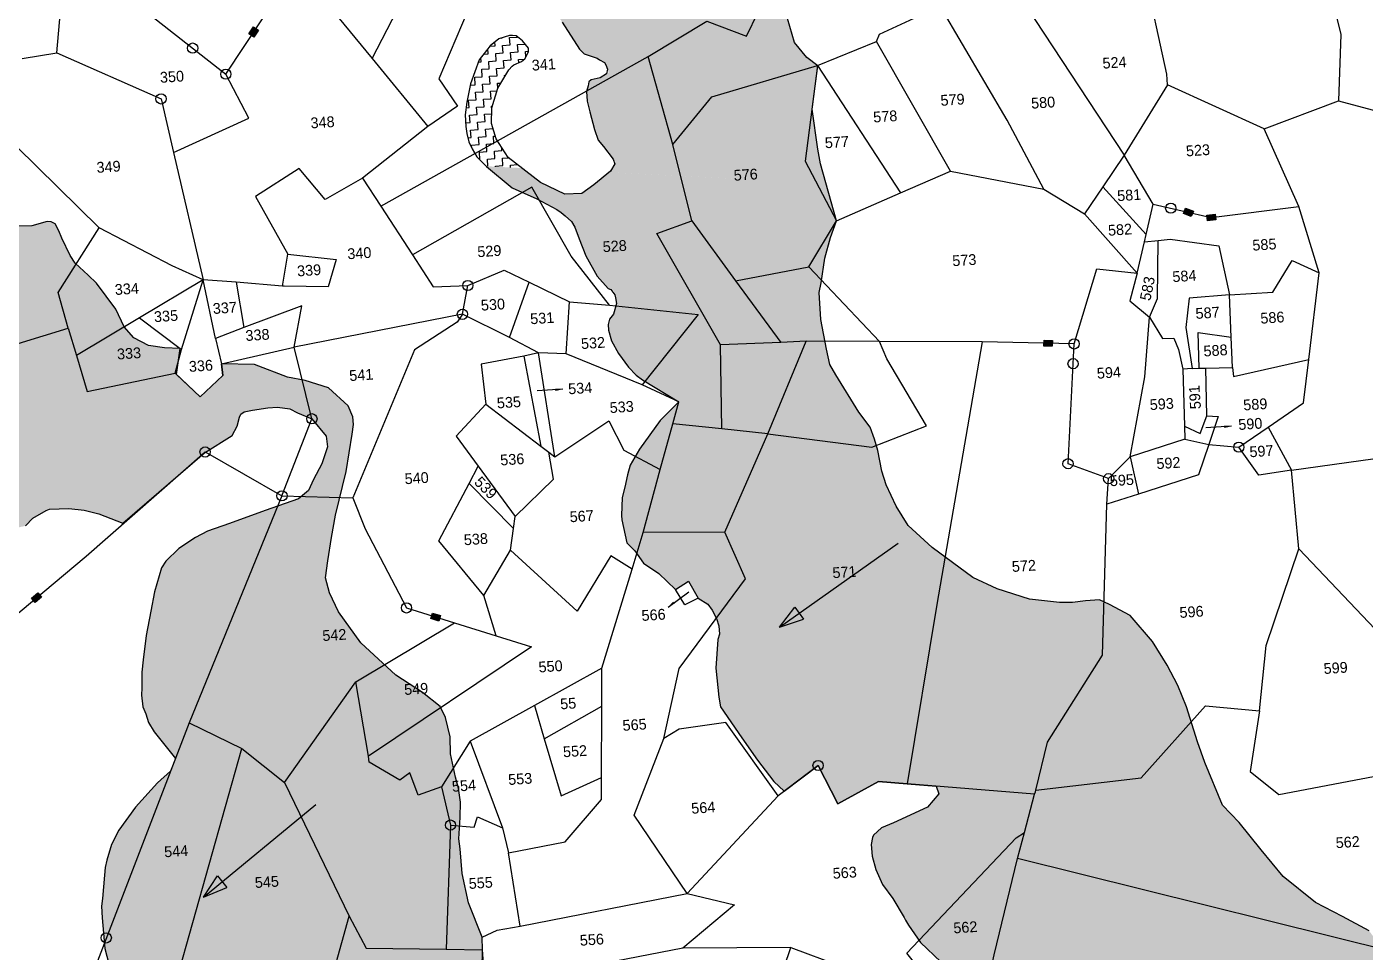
# Model space of a CAD drawing. Header units: metres. Extents: x 292855 to 294621, y 1990019 to 1993624.
# Drawn here: x 293403 to 293977, y 1992219 to 1992616 of the extents above; entities that cross this region are included whole.
import ezdxf
from ezdxf.enums import TextEntityAlignment as Align

# ---------------------------------------------------------------- set-up
doc = ezdxf.new("R2010")
doc.units = ezdxf.units.M
doc.header["$MEASUREMENT"] = 0
for name, color, linetype in [('OFF', 1, 'Continuous'), ('POLY_HATCH', 12, 'Continuous'), ('POLY_PARCEL', 6, 'Continuous'), ('SYM_ARROW', 1, 'Continuous'), ('SYM_STONE', 1, 'Continuous'), ('TEXT_PARCEL', 7, 'Continuous')]:
    doc.layers.add(name, color=color, linetype=linetype)
doc.styles.get("Standard").update_dxf_attribs({"font": 'simplex.shx'})
doc.styles.add('TEXT_MAP', font='KRDEV050.TTF', dxfattribs={"height": 1.8})
doc.dimstyles.get("Standard").update_dxf_attribs({"dimtxt": 0.18, "dimasz": 0.18, "dimexe": 0.18, "dimexo": 0.0625, "dimgap": 0.09, "dimtad": 0, "dimtih": 1, "dimtoh": 1, "dimdec": 4, "dimzin": 0, "dimdsep": 46, "dimtxsty": 'Standard', "dimcen": 0.09, "dimadec": 0, "dimazin": 0, "dimtfac": 1, "dimtdec": 4, "dimtofl": 0, "dimtmove": 0, "dimatfit": 3, "dimfxl": 1, "dimtolj": 1, "dimtzin": 0, "dimarcsym": 0})
pattern_1 = [(0, (0, 0), (1.25, 1.25), [1.25, -1.25]), (90, (1.25, 0), (-1.25, 1.25), [1.25, -1.25])]

# ---------------------------------------------------------------- blocks, each defined once
blk = doc.blocks.new('STONE')
blk.add_circle((0, 0), 0.851)
blk = doc.blocks.new('STONESQUAREFILLED')
blk.add_hatch(color=256).paths.add_polyline_path([(0.7, -0.48), (0.7, 0.48), (-0.7, 0.48), (-0.7, -0.48)])
blk.add_lwpolyline([(-0.7, 0.48), (0.7, 0.48), (0.7, -0.48), (-0.7, -0.48)], close=True)
blk = doc.blocks.new('ARROWASPECT')
h = blk.add_hatch(color=256)
h.paths.add_polyline_path([(2.85, -2.85), (3.72, -1.98), (0, 0)])
h.paths.add_polyline_path([(0, 0), (1.98, -3.72), (2.85, -2.85)])
for points in [[(0, 0), (17.15, -17.15)], [(0, 0), (1.98, -3.72)], [(0, 0), (3.72, -1.98)], [(3.72, -1.98), (1.98, -3.72)]]:
    blk.add_lwpolyline(points)
blk = doc.blocks.new('TEXTARROW')
blk.add_leader([(0.04, -0.01), (8.68, -0.01)], dimstyle='Standard', override={"dimtxt": 2.5, "dimasz": 2.5, "dimexe": 1.25, "dimexo": 0.625, "dimgap": 0.625, "dimtad": 1, "dimtih": 0, "dimtoh": 0, "dimzin": 8, "dimcen": 2.5, "dimtofl": 1})
blk = doc.blocks.new('NHDF')
at = {"layer": 'POLY_HATCH'}
h = blk.add_hatch(dxfattribs=at)
h.set_pattern_fill('ZIGZAG', color=256, scale=10, style=0)
h.set_pattern_definition(pattern_1)
h.paths.add_polyline_path([(312.24, 508.74), (311.66, 513.7), (311.51, 517.34), (311.22, 519.38), (310.78, 522.15), (310.2, 524.19), (309.33, 525.65), (305.24, 527.98), (297.77, 533.47), (295.14, 535.36), (290.33, 537.99), (286.68, 541.63), (284.35, 543.96), (282.01, 545.71), (280.26, 546.73), (278.95, 548.05), (276.91, 549.94), (275.74, 550.96), (274.72, 551.11), (269.61, 550.67), (266.4, 550.67), (263.63, 550.67), (258.53, 550.67), (255.32, 551.69), (248.12, 556.95), (244.91, 560.16), (242.43, 563.95), (241.7, 567.16), (240.68, 569.05), (237.18, 572.41), (234.84, 574.45), (233.53, 579.69), (231.78, 584.07), (229.88, 586.69), (226.97, 589.02), (225.22, 590.77), (223.9, 593.25), (222.44, 598.06), (220.11, 602.06), (219.67, 603.66), (218.65, 607.74), (217.77, 611.83), (216.9, 613.87), (214.42, 615.76), (211.36, 619.12), (208.15, 624.95), (204.94, 628.88), (203.19, 630.78), (199.4, 634.13), (196.33, 636.61), (192.1, 639.38), (189.01, 641.03), (186.97, 641.46), (183.17, 642.05), (181.28, 642.77), (179.38, 643.8), (177.49, 644.09), (173.84, 644.23), (171.94, 644.23), (169.32, 644.23), (168.01, 644.09), (165.67, 643.8), (163.19, 642.34), (160.57, 640.73), (155.02, 637.09), (152.25, 634.32), (149.04, 632.57), (146.71, 631.4), (144.12, 630.97), (144.1, 620.26), (138.85, 605.02), (138.16, 602.79), (140.98, 600.11), (144.52, 598.34), (148.55, 597.95), (151.01, 599.13), (151.79, 599.52), (153.37, 599.82), (155.46, 600.19), (158.67, 599.82), (159.85, 599.32), (160.54, 599.03), (161.82, 598.73), (162.7, 598.44), (165.85, 598.34), (168.21, 598.34), (171.85, 599.62), (174.11, 600.8), (175.48, 601.58), (177.18, 603.4), (179, 604.48), (182.66, 602.85), (186.04, 601.45), (186.05, 599.7), (185.95, 597.83), (186.05, 596.75), (186.34, 595.86), (186.93, 594.98), (187.79, 593.34), (192.36, 591.51), (194.88, 591.43), (195.19, 590.36), (195.39, 588.89), (195.29, 587.91), (195.19, 586.63), (195.19, 585.94), (195.58, 583.39), (196.47, 581.03), (198.14, 579.56), (202.46, 577.2), (204.66, 575.95), (205.22, 574.64), (204.43, 572.68), (203.15, 570.91), (202.46, 569.73), (202.37, 569.04), (202.27, 567.28), (202.27, 566.29), (202.37, 564.31), (203.66, 559.82), (204.67, 557.11), (207.27, 554.4), (211.49, 550.99), (214.19, 549.49), (216.8, 548.99), (220.41, 548.79), (222.02, 548.79), (223.72, 548.89), (225.73, 548.99), (228.64, 547.99), (229.54, 546.48), (229.74, 544.58), (230.14, 542.47), (231.05, 540.27), (232.45, 538.46), (236.41, 533.28), (239.12, 530.18), (241.02, 528.97), (242.33, 527.67), (245.78, 526.56), (247.74, 526.27), (249.25, 525.97), (250.87, 525.82), (252.26, 525.26), (252.91, 523.62), (252.46, 522.26), (252.06, 521.25), (252.06, 519.15), (252.06, 517.75), (252.16, 516.74), (252.56, 515.84), (255.07, 509.93), (258.28, 505.41), (261.99, 503.01), (263.09, 502.41), (266.6, 501.3), (267.2, 501.4), (269.11, 501.6), (272.02, 501.8), (273.02, 502.01), (273.72, 502.01), (274.83, 502.11), (275.93, 501.16), (275.93, 499.24), (271.92, 497.39), (264.5, 496.49), (257.17, 496.59), (253.06, 496.89), (249.65, 498.1), (246.64, 499.9), (245.44, 501.6), (243.93, 505.61), (243.13, 508.32), (242.83, 509.22), (242.43, 510.53), (242.23, 511.93), (242.23, 512.73), (242.23, 514.04), (242.03, 518.05), (242.03, 519.25), (242.03, 519.95), (242.03, 520.85), (242.03, 522.26), (241.93, 522.66), (241.42, 523.06), (241.02, 523.26), (240.52, 523.46), (239.82, 523.46), (238.51, 522.56), (238.11, 522.06), (237.51, 520.45), (237.01, 517.95), (236.51, 517.04), (235.71, 515.94), (233.9, 515.44), (232.6, 515.44), (229.89, 515.64), (226.54, 516.96), (221.63, 518.87), (219.32, 520.57), (218.52, 522.47), (218.52, 523.68), (218.62, 525.18), (220.12, 532.6), (220.92, 534.61), (222.83, 537.41), (223.93, 539.12), (223.93, 539.72), (223.33, 540.32), (222.73, 540.82), (221.33, 541.12), (215.81, 540.72), (211.9, 541.22), (206.16, 541.47), (204.16, 541.77), (202.05, 542.37), (200.25, 544.17), (194.93, 549.99), (190.11, 556.1), (189.51, 557.71), (189.31, 559.41), (190.63, 568.67), (191.52, 572.35), (192.72, 574.25), (194.33, 575.65), (195.43, 576.26), (196.33, 576.46), (196.63, 576.66), (197.04, 577.16), (197.14, 577.96), (197.04, 578.96), (195.63, 580.27), (187.99, 584.63), (181.27, 588.14), (179.55, 589.06), (177.84, 587.24), (179.16, 584.73), (187.39, 580.72), (191.72, 578.5), (191.5, 577.41), (190.3, 576.81), (188.09, 575.31), (186.28, 573.7), (185.68, 572.5), (183.08, 567.24), (183.08, 566.04), (183.08, 564.83), (183.18, 563.43), (183.89, 560.92), (184.59, 557.71), (187, 552.7), (192.11, 546.39), (196.63, 541.87), (198.63, 540.17), (199.33, 539.37), (200.54, 538.67), (202.14, 537.96), (204.05, 537.36), (207.56, 537.26), (211.17, 537.36), (212.68, 537.36), (213.98, 537.36), (215.48, 537.09), (215.48, 536.36), (215.48, 535.66), (214.78, 533.85), (214.18, 532.65), (214.08, 531.05), (214.46, 528.47), (214.12, 527.55), (213.62, 526.75), (213.32, 525.85), (213.32, 524.45), (213.32, 522.64), (214.72, 519.13), (215.62, 517.83), (217.93, 515.83), (223.95, 513.02), (227.06, 512.22), (231.37, 511.82), (232.98, 511.71), (235.75, 511.59), (236.79, 510.81), (237.42, 509.38), (238.22, 507.58), (240.32, 503.27), (240.32, 502.47), (241.13, 500.96), (242.13, 499.76), (245.04, 497.15), (248.95, 494.35), (253.57, 492.94), (259.18, 491.84), (262.69, 491.04), (265.4, 490.74), (269.72, 491.74), (272.52, 492.54), (274.53, 493.24), (275.63, 493.84), (275.94, 494.25), (278.53, 494.81), (279.25, 493.74), (279.75, 493.04), (280.45, 491.94), (280.65, 490.74), (280.75, 489.23), (280.25, 487.93), (278.94, 485.62), (278.14, 483.92), (277.84, 482.42), (277.64, 481.51), (277.44, 479.81), (277.64, 477.2), (279.04, 474.3), (281.69, 469.62), (282.39, 468.82), (284.5, 467.92), (284.9, 467.62), (285.81, 467.05), (286.28, 465.41), (284.8, 464.61), (283.3, 464.41), (282.89, 464.11), (282.69, 463.41), (282.39, 462.5), (282.39, 460.9), (282.69, 459.1), (283.3, 456.09), (283.8, 454.28), (284.6, 453.18), (286.48, 450.43), (285.38, 448.79), (321.26, 444.67), (320.57, 447.97), (320.27, 450.44), (319.75, 457.14), (321.18, 464.28), (319.4, 465.81), (317.5, 468.44), (316.62, 472.52), (316.62, 474.41), (316.92, 476.16), (316.92, 478.06), (315.75, 479.95), (315.17, 482.29), (314.29, 485.49), (314, 488.12), (314.87, 490.3), (315.88, 492.61), (313.85, 501.45)])
h = blk.add_hatch(dxfattribs=at)
h.set_pattern_fill('ZIGZAG', color=256, scale=10, style=0)
h.set_pattern_definition(pattern_1)
h.paths.add_polyline_path([(271.86, 468.22), (272.46, 468.62), (273.16, 469.72), (273.16, 470.32), (272.26, 471.63), (271.76, 472.13), (271.26, 472.53), (270.66, 472.63), (270.15, 472.63), (268.35, 472.23), (266.84, 471.13), (264.84, 468.92), (263.13, 465.01), (262.33, 462), (261.93, 459.9), (261.93, 457.99), (262.03, 456.79), (262.23, 455.39), (262.73, 454.18), (263.43, 452.78), (264.89, 451.14), (270.83, 450.45), (268.65, 452.38), (266.84, 455.59), (266.24, 458.19), (266.44, 460.8), (267.65, 464.01), (269.65, 466.92), (270.25, 467.52), (270.56, 467.72)])
h = blk.add_hatch(dxfattribs=at)
h.set_pattern_fill('ZIGZAG', color=256, scale=10, style=0)
h.set_pattern_definition(pattern_1)
h.paths.add_polyline_path([(204.4, 426.33), (202.9, 428.29), (201.69, 431.29), (198.78, 435.87), (197.47, 437.28), (195.41, 439.43), (194.66, 440.74), (193.45, 443.73), (193.07, 444.95), (192.51, 446.16), (191.86, 446.54), (191.2, 446.63), (188.58, 446.07), (183.68, 446.3), (182.27, 446.86), (180.4, 448.45), (179.37, 448.83), (177.69, 449.01), (176.38, 448.92), (173.85, 448.27), (171.41, 447.42), (169.82, 447.24), (167.39, 447.52), (166.55, 447.99), (164.17, 449.88), (162.01, 452.97), (159.81, 452.76), (157.37, 452.38), (152.37, 452.03), (148.91, 452.49), (146.19, 454.08), (143.29, 455.86), (141.51, 457.26), (140.86, 457.92), (139.45, 458.01), (138.61, 457.92), (135.24, 456.98), (133.27, 456.8), (132.34, 456.8), (128.69, 456.8), (125.53, 459.73), (124.38, 460.26), (123.54, 460.26), (120.64, 459.42), (117.04, 458), (115.11, 456.98), (113.71, 456.8), (111.56, 456.8), (107.25, 457.36), (102.85, 458.29), (100.72, 459.03), (87.89, 465.68), (85.81, 453.76), (82.52, 434.92), (79.48, 416.39), (78.15, 405.34), (88.91, 407.22), (102.62, 406.21), (104.4, 408.43), (108.22, 406.94), (114.74, 404.4), (121.38, 402.75), (126.68, 401.97), (130.77, 401.97), (133.86, 402.42), (136.88, 403.99), (138.4, 403.85), (140.39, 403.41), (142.93, 402.08), (144.14, 401.09), (146.46, 400.32), (148.56, 400.1), (150.88, 399.99), (153.76, 400.1), (156.19, 400.21), (159.5, 401.97), (160.39, 402.42), (160.94, 402.75), (162.27, 402.97), (163.59, 402.86), (164.81, 402.31), (166.8, 399.43), (168.9, 397.67), (171.94, 396.75), (178.57, 395.32), (184.31, 396.2), (185.64, 397.41), (188.43, 398.74), (191.72, 398.63), (194.26, 398.19), (196.69, 397.41), (200.55, 395.62), (214.94, 406.42), (219.7, 409.04), (220.64, 410.54), (221.21, 412.38), (221.94, 412.87), (223.34, 413.05), (225.95, 413.24), (227.54, 413.24), (229.59, 412.87), (230.8, 412.12), (233.16, 410.97), (235.37, 407.93), (235.47, 406.15), (234.35, 403.36), (232.76, 400.84), (231.83, 399.07), (230.06, 397.76), (224.37, 396.18), (218.3, 394.41), (214.57, 393.38), (212.52, 392.45), (209.63, 390.77), (207.3, 388.81), (206.53, 387.76), (205.13, 383.85), (204.29, 380.68), (203.26, 376.67), (202.51, 372.66), (202.14, 370.61), (201.95, 368), (201.86, 366.79), (201.95, 364.83), (202.33, 363.62), (202.7, 362.13), (203.54, 360.54), (206.79, 355.84), (205.85, 353.8), (203.53, 352), (199.61, 348.18), (196.63, 344.55), (195.23, 342.22), (194.29, 339.7), (193.92, 338.49), (193.73, 337.18), (193.17, 333.36), (192.89, 332.05), (192.89, 330.1), (192.99, 324.97), (193.49, 322.39), (204.6, 318.92), (223.53, 313), (228.39, 311.54), (245.92, 306.31), (249.5, 305.24), (253.9, 303.87), (255.6, 303.28), (256.13, 303.13), (256.13, 302.14), (253.19, 300.27), (250.1, 297.86), (249.19, 296.5), (248.97, 295.15), (248.67, 294.39), (248.37, 293.34), (248.06, 291.53), (248.21, 290.93), (248.44, 290.33), (248.97, 289.35), (250.4, 288.44), (251.17, 287.27), (249.04, 282.75), (247.52, 281.86), (245.25, 281.41), (241.41, 281.03), (237.57, 280.5), (232.82, 280.5), (229.13, 281.03), (225.36, 281.94), (224.53, 282.09), (223.28, 282.31), (222.79, 282.31), (221.97, 281.94), (220.68, 281.33), (218.2, 280.88), (216.09, 281.18), (213.22, 281.86), (210.36, 282.31), (207.95, 283.44), (202.56, 285.63), (199.47, 286.31), (197.44, 286.24), (196, 285.86), (195.18, 285.56), (193.37, 284.96), (189.6, 284.88), (185, 285.63), (176.79, 288.19), (174.78, 289.01), (176.04, 291.7), (152.38, 300.46), (148.8, 300.72), (146.99, 300.64), (144.35, 299.66), (140.25, 296.94), (137.16, 294.91), (134.82, 293.18), (133.84, 291.82), (132.86, 288.88), (132.86, 286.7), (132.79, 285.8), (132.71, 285.04), (132.64, 284.06), (132.04, 281.28), (131.36, 278.72), (129.77, 275.33), (127.19, 271.07), (124.78, 268.97), (122.97, 268.66), (120.86, 268.44), (118.45, 269.42), (116.04, 272.73), (114.91, 277.85), (114.91, 282.67), (114.83, 286.06), (115.74, 288.02), (116.11, 289.23), (117.77, 291.38), (117.62, 294.99), (117.85, 299.29), (118.15, 301.77), (118.45, 303.51), (118.3, 308.1), (120.79, 312.15), (126.33, 322.7), (126.46, 327.6), (125.27, 333.14), (124.42, 335.81), (123.51, 338.68), (122.88, 340.72), (122.25, 341.49), (120.91, 342.61), (119.72, 343.32), (117.75, 343.95), (116.84, 344.65), (116.14, 346.19), (115.72, 349.56), (115.93, 352.02), (116.49, 356.23), (116.49, 360.82), (114.87, 367.02), (112.83, 370.67), (111.01, 373.41), (109.25, 375.09), (108.76, 375.37), (108.48, 375.51), (107.07, 375.37), (105.53, 373.9), (103.42, 373.05), (98.08, 373.27), (96.68, 373.27), (93.31, 372.7), (87.17, 372.49), (84.29, 372.28), (77.47, 372.56), (77.39, 328.67), (79.78, 330.86), (80.94, 332.15), (82.5, 332.74), (84.3, 332.41), (84.69, 331.25), (84.17, 329.44), (83.91, 326.08), (84.17, 323.24), (85.21, 317.31), (88.7, 313.64), (95.24, 307.21), (96.57, 305.86), (97.35, 305.21), (97.35, 304.18), (96.06, 303.92), (89.72, 303.28), (85.59, 301.86), (81.07, 298.89), (76.8, 294.88), (74.74, 291.27), (72.41, 286.23), (72.28, 285.2), (72.15, 283.65), (72.02, 281.97), (72.15, 280.68), (72.67, 279.39), (73.57, 276.68), (74.61, 274.74), (75.25, 273.84), (75.77, 273.19), (76.29, 272.29), (76.42, 270.74), (76.03, 269.96), (75.77, 269.45), (75.38, 268.41), (75.33, 267.71), (135.17, 258.3), (135.65, 259.74), (137.48, 260.08), (138.65, 259.82), (143.82, 259.3), (148.21, 259.95), (153.51, 261.76), (157.12, 264.08), (158.03, 264.73), (159.4, 265.71), (161.39, 264.98), (162.16, 264.08), (163.71, 261.37), (167.72, 256.59), (169.66, 255.69), (172.76, 255.3), (178.96, 255.3), (181.29, 255.56), (183.35, 255.56), (184.95, 254.85), (186.07, 253.36), (186.71, 251.81), (187.36, 250.26), (187.45, 250.08), (217.15, 245.42), (219.62, 246.9), (220.4, 247.29), (222.08, 247.29), (224.92, 246.51), (227.32, 243.82), (295.45, 233.11), (301.18, 241.17), (311.47, 237), (313.8, 239.49), (316.19, 239.49), (317.27, 238.84), (318.41, 236.35), (328.39, 227.93), (365.73, 222.06), (365.57, 223), (364.54, 225.24), (362.95, 226.55), (359.67, 228.05), (356.21, 230.39), (354.15, 233.38), (352.28, 237.31), (350.31, 240.4), (347.39, 246.33), (345.14, 248.11), (342.33, 249.14), (337.56, 250.45), (330.26, 253.07), (326.33, 255.31), (324.45, 257.09), (322.96, 257.84), (322.02, 258.12), (319.4, 258.03), (313.84, 258.82), (309.63, 260.13), (305.33, 260.97), (301.11, 261.9), (297.28, 263.31), (290.91, 267.14), (286.04, 270.14), (279.55, 275.02), (275.15, 278.2), (270.75, 280.63), (266.73, 282.88), (263.73, 285.87), (261.77, 289.52), (259.33, 293.92), (258.96, 297.1), (258.4, 300.09), (258.21, 302.43), (257.37, 308.05), (257.18, 310.57), (256.52, 313.1), (255.96, 314.03), (255.85, 320.73), (255.94, 322.85), (254.06, 328.69), (253.31, 333.65), (253.21, 337.76), (253.12, 339.45), (253.59, 343), (253.78, 345.53), (253.59, 347.87), (253.21, 349.74), (252.65, 353.72), (252.75, 356.52), (252.18, 359.8), (251.44, 361.67), (248.63, 364.19), (244.41, 367.38), (238.88, 373.12), (235.51, 378.54), (234.2, 381.82), (233.73, 384.34), (234.3, 387.15), (235.14, 390.99), (236.07, 394.64), (238.32, 401.79), (239.72, 407.96), (240, 409.55), (240, 410.86), (239.35, 412.73), (236.26, 415.91), (232.42, 417.41), (229.52, 418.16), (224.18, 420.59), (218.7, 421.08), (218.78, 419.12), (214.79, 415.83), (211.1, 419.81), (211.97, 424.1), (209.36, 424.36), (206.74, 424.93)])
h = blk.add_hatch(dxfattribs=at)
h.set_pattern_fill('ZIGZAG', color=256, scale=10, style=0)
h.set_pattern_definition(pattern_1)
h.paths.add_polyline_path([(320.86, 412.69), (319.98, 414.44), (319.54, 417.06), (318.96, 422.02), (318.96, 426.54), (319.4, 428.14), (320.27, 432.22), (321.44, 435.57), (322.59, 438.31), (321.26, 444.67), (285.27, 448.8), (282.59, 446.87), (280.49, 445.56), (277.68, 445.66), (273.77, 447.87), (270.83, 450.45), (264.89, 451.14), (264.94, 451.08), (268.95, 447.27), (272.96, 445.16), (276.71, 442.82), (277.48, 442.05), (278.48, 441.05), (278.98, 440.05), (279.58, 438.04), (280.49, 435.14), (282.19, 431.63), (283.89, 429.47), (284.76, 429.04), (285, 427.87), (285.1, 426.87), (284.5, 425.16), (283.79, 424.36), (283.49, 423.46), (283.49, 422.55), (283.89, 420.75), (284.9, 418.54), (286.4, 416.14), (287.61, 414.73), (288.61, 413.93), (294.41, 409.84), (291.1, 406.97), (287.38, 402.39), (285.66, 399.82), (285.09, 398.24), (284.52, 396.24), (283.95, 394.52), (283.66, 391.52), (283.66, 390.8), (284.23, 386.94), (285.52, 385.51), (286.81, 383.37), (289.24, 381.51), (291.83, 378.65), (294.12, 379.88), (295.53, 376.97), (297.05, 375.84), (297.72, 374.8), (298.67, 372.76), (298.67, 370.72), (298.38, 369.86), (297.72, 365.11), (297.91, 360.27), (298.1, 358.65), (301.33, 353.24), (303.7, 349.34), (305.51, 346.59), (306.18, 345.64), (307.78, 343.9), (313.7, 347.82), (316.6, 341.24), (323.57, 344.53), (328.34, 343.81), (333.11, 343.09), (333.48, 341.8), (331.46, 339.73), (325.66, 337.49), (323.6, 336.74), (322.19, 335.61), (322, 335.24), (321.72, 334.12), (321.72, 332.15), (322.19, 329.91), (323.13, 327.29), (324.72, 324.86), (326.4, 321.58), (326.59, 321.11), (327.06, 320.27), (328.84, 317.28), (332.02, 313.82), (336.72, 311.33), (339.81, 310.12), (341.03, 309.65), (342.01, 308.55), (342.15, 307.41), (342.15, 306.19), (341.5, 302.26), (341.22, 299.55), (341.22, 297.11), (341.22, 295.43), (341.68, 293.75), (342.62, 289.63), (343.56, 287.29), (344.77, 285.04), (348.25, 281.63), (351.15, 279.76), (356.3, 279.29), (358.92, 279.38), (360.89, 279.48), (363.13, 279.48), (365.75, 279.57), (366.69, 279.48), (368.56, 277.98), (370.06, 274.61), (371.46, 272.84), (374.65, 270.31), (376.66, 268.96), (381.35, 269.36), (383.96, 265.9), (384.01, 263.01), (383.82, 260.58), (383.82, 255.81), (383.82, 253.75), (383.91, 252.25), (384.48, 249.82), (385.51, 247.01), (388.53, 241.26), (392, 236.86), (395.27, 234.34), (396.4, 233.4), (397.05, 232.84), (397.98, 230.86), (398.36, 228.35), (398.36, 227.13), (398.55, 224.7), (398.74, 221.99), (399.42, 219.87), (401.57, 216.6), (401.74, 216.4), (420.5, 213.45), (423.66, 215.66), (424.84, 216.5), (426.1, 216.5), (427.74, 216.23), (428.53, 214.91), (428.88, 212.14), (500.44, 200.89), (498.4, 206.1), (497.67, 208.43), (497.23, 209.3), (496.21, 209.89), (494.9, 210.62), (488.62, 213.97), (486.14, 216.45), (483.66, 220.53), (482.2, 223.3), (480.45, 225.92), (477.25, 228.11), (475.35, 228.4), (473.31, 228.55), (469.66, 227.96), (462.08, 225.19), (456.53, 224.61), (453.18, 224.32), (451.87, 224.32), (451.28, 225.19), (449.97, 228.11), (450.11, 229.13), (451.43, 230.15), (455.07, 232.05), (456.53, 234.09), (456.97, 237.15), (456.76, 239.41), (456.97, 240.65), (458.14, 241.67), (459.01, 242.1), (460.91, 242.83), (462.37, 243.42), (462.66, 244.44), (459.74, 249.98), (456.99, 254.99), (451.98, 261.55), (447.02, 268.26), (443.81, 274.38), (442.94, 276.42), (442.21, 277.44), (441.77, 278.03), (440.31, 278.61), (438.71, 279.19), (436.23, 279.48), (432, 279.92), (428.64, 281.23), (424.67, 284.05), (422.19, 288.72), (420.59, 293.24), (418.54, 296.01), (414.9, 299.8), (409.94, 304.32), (408.33, 307.09), (406.87, 309.27), (403.67, 314.38), (399.4, 317.06), (395.03, 319.68), (389.92, 324.35), (386.57, 329.01), (383.21, 333.82), (380.59, 336.89), (378.11, 344.17), (377.09, 347.67), (375.63, 353.65), (374.46, 357.29), (372.86, 360.79), (370.67, 364.88), (367.28, 369.46), (363.92, 371.5), (362.32, 372.38), (359.98, 372.38), (357.8, 372.23), (355.61, 372.38), (350.65, 373.25), (345.4, 375.29), (341.46, 377.48), (335.04, 382.88), (331.25, 386.81), (329.5, 390.16), (328.04, 393.81), (327.46, 396.14), (327.02, 399.64), (326.58, 401.54), (326, 403.58), (324.25, 406.2)])
at = {"layer": 'OFF'}
for points in [[(380.22, 409.92), (378.69, 409.87)], [(378.27, 398.2), (368.97, 395.87)]]:
    blk.add_lwpolyline(points, dxfattribs=at)
at = {"layer": 'POLY_HATCH'}
for points in [[(403.67, 314.38), (399.4, 317.06), (395.03, 319.68), (389.92, 324.35), (386.57, 329.01), (383.21, 333.82), (380.59, 336.89), (378.11, 344.17), (377.09, 347.67), (375.63, 353.65), (374.46, 357.29), (372.86, 360.79), (370.67, 364.88), (367.28, 369.46), (363.92, 371.5), (362.32, 372.38), (359.98, 372.38), (357.8, 372.23), (355.61, 372.38), (350.65, 373.25), (345.4, 375.29), (341.46, 377.48), (335.04, 382.88), (331.25, 386.81), (329.5, 390.16), (328.04, 393.81), (327.46, 396.14), (327.02, 399.64), (326.58, 401.54), (326, 403.58), (324.25, 406.2), (320.86, 412.69), (319.98, 414.44), (319.54, 417.06), (318.96, 422.02), (318.96, 426.54), (319.4, 428.14), (320.27, 432.22), (321.44, 435.57), (322.59, 438.31), (320.57, 447.97), (320.27, 450.44), (319.75, 457.14), (321.18, 464.28), (319.4, 465.81), (317.5, 468.44), (316.62, 472.52)], [(279.04, 474.3), (281.69, 469.62), (282.39, 468.82), (284.5, 467.92), (284.9, 467.62), (285.7, 467.12), (285.9, 466.72), (286.1, 466.01), (285.9, 465.21), (284.8, 464.61), (283.3, 464.41), (282.89, 464.11), (282.69, 463.41), (282.39, 462.5), (282.39, 460.9), (282.69, 459.1), (283.3, 456.09), (283.8, 454.28), (284.6, 453.18), (286.1, 450.98), (286.3, 450.17), (285.5, 448.97), (282.59, 446.87), (280.49, 445.56), (277.68, 445.66), (273.77, 447.87), (268.65, 452.38), (266.84, 455.59), (266.24, 458.19), (266.44, 460.8), (267.65, 464.01), (269.65, 466.92), (270.25, 467.52), (270.56, 467.72), (271.86, 468.22), (272.46, 468.62), (273.16, 469.72), (273.16, 470.32), (272.26, 471.63), (271.76, 472.13), (271.26, 472.53), (270.66, 472.63), (270.15, 472.63), (268.35, 472.23), (266.84, 471.13), (264.84, 468.92), (263.13, 465.01), (262.33, 462), (261.93, 459.9), (261.93, 457.99), (262.03, 456.79), (262.23, 455.39), (262.73, 454.18), (263.43, 452.78), (264.94, 451.08), (268.95, 447.27), (272.96, 445.16), (276.17, 443.16), (276.88, 442.65), (277.48, 442.05), (278.48, 441.05), (278.98, 440.05), (279.58, 438.04), (280.49, 435.14), (282.19, 431.63), (283.89, 429.47), (284.3, 429.27), (284.9, 428.37), (285, 427.87), (285.1, 426.87), (284.5, 425.16), (283.79, 424.36), (283.49, 423.46), (283.49, 422.55), (283.89, 420.75), (284.9, 418.54), (286.4, 416.14), (287.61, 414.73), (288.61, 413.93), (294.41, 409.84), (291.1, 406.97), (287.38, 402.39), (285.66, 399.82), (285.09, 398.24), (284.52, 396.24), (283.95, 394.52), (283.66, 391.52), (283.66, 390.8), (284.23, 386.94), (285.52, 385.51), (286.81, 383.37), (289.24, 381.51), (291.83, 378.65), (294.12, 379.88), (295.53, 376.97)], [(295.53, 376.97), (297.05, 375.84), (297.72, 374.8), (298.38, 373.38), (298.67, 372.14), (298.67, 370.72), (298.38, 369.86), (297.72, 365.11), (297.91, 360.27), (298.1, 358.65), (301.33, 353.24), (303.7, 349.34), (305.51, 346.59), (306.18, 345.64), (307.78, 343.9), (313.7, 347.82), (316.6, 341.24), (323.57, 344.53), (328.34, 343.81), (333.11, 343.09), (333.48, 341.8), (331.46, 339.73), (325.66, 337.49), (323.6, 336.74), (322.19, 335.61), (322, 335.24), (321.72, 334.12), (321.72, 332.15), (322.19, 329.91), (323.13, 327.29), (324.72, 324.86), (326.4, 321.58), (326.59, 321.11), (327.06, 320.27), (328.84, 317.28), (332.02, 313.82)], [(255.96, 314.03), (255.85, 320.73), (255.94, 322.85), (254.06, 328.69), (253.31, 333.65), (253.21, 337.76), (253.12, 339.45), (253.59, 343), (253.78, 345.53), (253.59, 347.87), (253.21, 349.74), (252.65, 353.72), (252.75, 356.52), (252.18, 359.8), (251.44, 361.67), (248.63, 364.19), (244.41, 367.38), (238.88, 373.12), (235.51, 378.54), (234.2, 381.82), (233.73, 384.34), (234.3, 387.15), (235.14, 390.99), (236.07, 394.64), (238.32, 401.79), (239.72, 407.96), (240, 409.55), (240, 410.86), (239.35, 412.73), (236.26, 415.91), (232.42, 417.41), (229.52, 418.16), (224.18, 420.59), (218.7, 421.08), (218.78, 419.12), (214.79, 415.83), (211.1, 419.81), (211.97, 424.1), (209.36, 424.36), (206.74, 424.93), (204.4, 426.33), (202.9, 428.29), (201.69, 431.29), (198.78, 435.87), (197.47, 437.28), (195.41, 439.43), (194.66, 440.74), (193.45, 443.73), (193.07, 444.95), (192.51, 446.16), (191.86, 446.54), (191.2, 446.63), (188.58, 446.07), (183.68, 446.3)], [(184.31, 396.2), (185.64, 397.41), (187.96, 398.52), (188.51, 398.74), (191.72, 398.63), (194.26, 398.19), (196.69, 397.41), (200.55, 395.62), (214.94, 406.42), (219.7, 409.04), (220.64, 410.54), (221.1, 412.03), (221.38, 412.49), (221.94, 412.87), (223.34, 413.05), (225.95, 413.24), (227.54, 413.24), (229.59, 412.87), (230.8, 412.12), (233.16, 410.97), (235.37, 407.93), (235.47, 406.15), (234.35, 403.36), (232.76, 400.84), (231.83, 399.07), (230.06, 397.76), (224.37, 396.18), (218.3, 394.41), (214.57, 393.38), (212.52, 392.45), (209.63, 390.77), (207.3, 388.81), (206.53, 387.76), (205.13, 383.85), (204.29, 380.68), (203.26, 376.67), (202.51, 372.66), (202.14, 370.61), (201.95, 368), (201.86, 366.79), (201.95, 364.83), (202.33, 363.62), (202.7, 362.13), (203.54, 360.54), (206.79, 355.84), (205.85, 353.8), (203.53, 352), (199.61, 348.18), (196.63, 344.55), (195.23, 342.22), (194.29, 339.7), (193.92, 338.49), (193.73, 337.18), (193.17, 333.36), (192.89, 332.05), (192.89, 330.1), (192.99, 324.97), (193.49, 322.39)]]:
    blk.add_lwpolyline(points, dxfattribs=at)
at = {"layer": 'POLY_PARCEL'}
for points in [[(247.03, 470.27), (267.67, 504.58), (292.58, 544.27)], [(303.16, 472.93), (309.6, 470.02), (314.01, 477.8), (342.44, 495.29)], [(222.53, 469.25), (235.56, 486.47)], [(411.13, 483.8), (405.79, 479.18), (408.56, 463.94), (407.45, 452.89)], [(194.62, 474.6), (195.65, 481.49), (208.42, 481.87), (222.53, 469.25)], [(265.56, 481.37), (257.94, 466.22), (260.75, 461.44), (255.59, 458.35)], [(241, 478.64), (247.03, 470.27)], [(379.14, 457.37), (379.17, 459.19), (376.46, 477.01)], [(199.81, 445.01), (173.98, 473.86)], [(188.79, 474.03), (194.62, 474.6)], [(194.62, 474.6), (211.47, 465.83), (212.97, 456.79)], [(355.09, 474.5), (371.17, 446.13)], [(293.03, 467.68), (303.16, 472.93)], [(331.17, 467.74), (331.78, 468.93), (342.15, 472.9)], [(357.45, 441.33), (352.1, 453.24), (342.15, 472.9)], [(212.97, 456.79), (225.9, 461.7), (222.53, 469.25)], [(247.03, 470.27), (255.59, 458.35)], [(246.9, 445.62), (293.03, 467.68)], [(296.16, 452.77), (293.03, 467.68)], [(321.1, 464.36), (331.17, 467.74)], [(342.13, 445.33), (331.17, 467.74)], [(296.16, 452.77), (303.17, 460.25), (321.1, 464.36)], [(321.1, 464.36), (318.02, 448.56), (322.59, 438.31)], [(321.1, 464.36), (333.57, 442.25)], [(255.59, 458.35), (244.16, 450.48)], [(212.97, 456.79), (216.54, 435.27)], [(379.14, 457.37), (371.17, 446.13)], [(394.77, 449.05), (379.14, 457.37)], [(244.16, 450.48), (237.69, 447.3), (233.72, 452.79), (226.14, 448.57), (230.94, 438.64)], [(298.52, 439.85), (296.16, 452.77)], [(394.77, 449.05), (407.45, 452.89)], [(407.45, 452.89), (420.1, 448.65), (431.8, 422.41), (432.16, 420.48)], [(244.16, 450.48), (246.9, 445.62)], [(399.71, 435.73), (394.77, 449.05)], [(283.93, 426.67), (278.07, 435.23), (272.26, 447.17), (251.67, 437.15)], [(193.58, 428.66), (192.29, 434.68), (199.81, 445.01)], [(216.54, 435.27), (211.51, 437.9), (199.81, 445.01)], [(246.9, 445.62), (251.67, 437.15)], [(333.57, 442.25), (342.13, 445.33)], [(342.13, 445.33), (357.45, 441.33)], [(371.17, 446.13), (367.29, 441.12)], [(375.49, 437.7), (371.17, 446.13)], [(322.59, 438.31), (333.57, 442.25)], [(301.94, 418.9), (292.54, 438.11), (298.52, 439.85)], [(298.52, 439.85), (305.16, 429.41)], [(357.45, 441.33), (363.94, 436.8)], [(367.29, 441.12), (363.94, 436.8)], [(367.29, 441.12), (373.98, 432.69)], [(229.67, 433.37), (230.94, 438.64)], [(230.94, 438.64), (238.88, 437.24), (237.28, 432.74), (229.96, 433.33), (229.67, 433.37)], [(317.52, 430.95), (322.59, 438.31)], [(373.98, 432.69), (375.49, 437.7)], [(375.49, 437.7), (385.03, 434.82), (399.71, 435.73)], [(251.67, 437.15), (254.77, 431.65), (260.55, 431.47)], [(363.94, 436.8), (372.08, 426.37)], [(402.37, 424.45), (399.71, 435.73)], [(216.54, 435.27), (205.55, 429.62)], [(212.2, 423.91), (216.54, 435.27)], [(217.98, 425.38), (216.54, 435.27)], [(222.02, 434.54), (216.54, 435.27)], [(222.02, 434.54), (222.81, 426.86)], [(229.67, 433.37), (222.02, 434.54)], [(260.55, 431.47), (266.78, 433.66), (270.8, 431.38)], [(259.33, 426.74), (260.55, 431.47)], [(266.94, 422.35), (270.8, 431.38)], [(270.8, 431.38), (277.3, 427.69)], [(305.16, 429.41), (317.52, 430.95)], [(317.52, 430.95), (328.44, 417.72)], [(372.08, 426.37), (373.63, 431.52)], [(373.63, 431.52), (373.98, 432.69)], [(373.63, 431.52), (375.91, 431.59)], [(373.68, 418.89), (375.21, 421.95), (375.91, 431.59)], [(375.91, 431.59), (377.92, 431.65), (385.99, 430.05), (387.24, 421.79)], [(173.01, 423.77), (193.58, 428.66)], [(193.58, 428.66), (194.63, 424.01)], [(205.55, 429.62), (194.63, 424.01)], [(205.55, 429.62), (212.2, 423.91)], [(230.97, 423.09), (232.71, 429.89), (222.81, 426.86)], [(305.16, 429.41), (312.01, 418.66)], [(222.81, 426.86), (217.98, 425.38)], [(259.33, 426.74), (230.97, 423.09)], [(259.33, 426.74), (258.39, 425.51), (250.96, 421.36), (239.13, 397.35)], [(266.94, 422.35), (259.33, 426.74)], [(276.17, 419.05), (277.3, 427.69)], [(277.3, 427.69), (283.93, 426.67)], [(283.93, 426.67), (298.56, 424.18), (288.49, 413.05)], [(360.83, 415.26), (365.41, 427.53), (372.08, 426.37)], [(387.24, 421.79), (394.48, 421.73), (398.03, 426.8), (402.37, 424.45)], [(217.98, 425.38), (218.7, 421.08)], [(372.08, 426.37), (370.56, 421.81), (373.68, 418.89)], [(399.73, 410.13), (402.37, 424.45)], [(194.63, 424.01), (196.04, 417.93), (210.9, 420.02)], [(210.9, 420.02), (212.2, 423.91)], [(218.7, 421.08), (230.97, 423.09)], [(227.35, 398.45), (233.16, 410.97), (230.97, 423.09)], [(271.6, 419.5), (266.94, 422.35)], [(210.9, 420.02), (214.79, 415.83), (218.78, 419.12), (218.7, 421.08)], [(387.24, 421.79), (380.49, 421.65), (379.59, 416.8), (380.22, 409.92), (381.4, 409.88)], [(387.08, 414.72), (387.24, 421.79)], [(269.09, 419.12), (261.94, 418.24), (262.24, 411.51)], [(271.6, 419.5), (269.09, 419.12)], [(269.09, 419.12), (270.97, 403.96)], [(273.19, 402.05), (271.6, 419.5)], [(276.17, 419.05), (271.6, 419.5)], [(288.49, 413.05), (276.17, 419.05)], [(301.29, 404.87), (301.94, 418.9)], [(312.01, 418.66), (301.94, 418.9)], [(308.89, 403.57), (316.29, 418.56)], [(316.29, 418.56), (312.01, 418.66)], [(328.44, 417.72), (316.29, 418.56)], [(329.51, 414.77), (328.44, 417.72)], [(345.57, 416.61), (328.44, 417.72)], [(368.97, 395.87), (372.24, 409), (373.68, 418.89)], [(373.68, 418.89), (375.63, 415.22), (377.51, 415.15), (378.13, 413.21), (378.69, 409.87), (378.35, 400.39)], [(345.57, 416.61), (335.17, 373.35), (328.34, 343.81)], [(360.83, 415.26), (345.57, 416.61)], [(381.4, 409.88), (381.61, 415.83), (387.08, 414.72)], [(293.17, 406.27), (294.41, 409.84), (288.49, 413.05)], [(308.89, 403.57), (326.06, 400.24), (335.39, 403.21), (329.51, 414.77)], [(365.14, 392.46), (358.54, 395.38), (360.83, 415.26)], [(386.97, 409.65), (387.08, 414.72)], [(262.24, 411.51), (256.98, 406.5), (260.31, 401.28)], [(262.24, 411.51), (270.97, 403.96)], [(381.4, 409.88), (382.52, 409.83)], [(382.18, 401.85), (382.52, 409.83)], [(382.52, 409.83), (386.97, 409.65)], [(386.97, 409.65), (387.03, 408.12), (399.73, 410.13)], [(392.23, 399.31), (398.41, 402.97), (399.73, 410.13)], [(194.1, 390.52), (215.02, 406.58), (227.35, 398.45)], [(273.19, 402.05), (282.59, 407.43), (284.76, 402.42), (290.57, 398.77)], [(290.57, 398.77), (293.17, 406.27)], [(301.29, 404.87), (293.17, 406.27)], [(308.89, 403.57), (301.29, 404.87)], [(265.94, 392.49), (272.74, 398.3), (272.26, 402.85)], [(270.97, 403.96), (272.26, 402.85)], [(272.26, 402.85), (273.19, 402.05)], [(300.66, 387.67), (308.89, 403.57)], [(258.63, 398.53), (260.31, 401.28)], [(260.31, 401.28), (265.94, 392.49)], [(378.35, 400.39), (378.27, 398.2), (382.18, 397.05)], [(378.35, 400.39), (380.86, 399), (382.18, 401.85)], [(382.18, 401.85), (384.06, 401.64), (382.18, 397.05)], [(227.35, 398.45), (209.47, 361.65)], [(227.35, 398.45), (239.13, 397.35)], [(259.87, 379.69), (252.97, 389.3), (258.63, 398.53)], [(258.63, 398.53), (265.54, 390.53)], [(287.09, 388.46), (290.57, 398.77)], [(387.14, 396.3), (392.23, 399.31)], [(392.23, 399.31), (395.69, 391.9)], [(395.69, 391.9), (418.98, 393.63), (428.75, 398.72)], [(239.13, 397.35), (240.87, 392.06), (246.87, 378.46), (254.73, 375.44)], [(365.14, 392.46), (368.97, 395.87)], [(368.97, 395.87), (369.97, 389.57)], [(382.18, 397.05), (380.16, 392.12), (369.97, 389.57)], [(382.18, 397.05), (387.14, 396.3)], [(395.69, 391.9), (390.2, 391.44), (387.14, 396.3)], [(265.54, 390.53), (265.94, 392.49)], [(364.59, 388.23), (365.14, 392.46)], [(396.05, 378.71), (395.69, 391.9)], [(143.35, 353.29), (194.1, 390.52), (194.1, 390.52)], [(264.81, 386.98), (265.54, 390.53)], [(369.97, 389.57), (364.59, 388.23)], [(259.87, 379.69), (264.81, 386.98)], [(284.84, 382.47), (281.43, 384.96), (275.23, 376.1), (264.81, 386.98)], [(284.84, 382.47), (287.09, 388.46)], [(300.66, 387.67), (287.09, 388.46)], [(288.34, 353.94), (291.64, 365.45), (303.64, 379.68), (300.66, 387.67)], [(349.68, 341.4), (352.12, 349.24), (362.23, 363.11), (364.59, 388.23)], [(278.77, 366.31), (284.84, 382.47)], [(261.5, 372.85), (259.87, 379.69)], [(291.83, 378.65), (294.12, 379.88), (295.53, 376.97), (293.24, 376.01), (291.83, 378.65)], [(387.78, 352.19), (389.55, 363.01), (396.05, 378.71)], [(424.64, 344.46), (396.05, 378.71)], [(237.66, 366.67), (254.73, 375.44)], [(254.73, 375.44), (261.5, 372.85)], [(261.5, 372.85), (267.29, 370.62), (238.96, 354.18)], [(224.72, 350.71), (237.66, 366.67)], [(238.96, 354.18), (237.66, 366.67)], [(278.77, 366.31), (267.14, 360.82)], [(278.34, 360.03), (278.77, 366.31)], [(209.47, 361.65), (191.64, 322.97)], [(209.47, 361.65), (217.98, 356.83)], [(267.14, 360.82), (256.05, 355.59)], [(267.14, 360.82), (268.4, 355.21)], [(268.4, 355.21), (278.34, 360.03)], [(277.52, 348.15), (278.34, 360.03)], [(204.6, 318.92), (217.98, 356.83)], [(217.98, 356.83), (224.72, 350.71)], [(256.05, 355.59), (250.81, 348.3)], [(256.05, 355.59), (260.49, 340.8)], [(268.4, 355.21), (270.6, 345.5), (277.52, 348.15)], [(306.72, 343.2), (298.81, 355.98), (290.94, 355.35), (288.34, 353.94)], [(250.81, 348.3), (246.81, 347.15), (245.67, 350.96), (243.95, 349.88), (239.02, 353.18), (238.96, 354.18)], [(290.56, 327.9), (282.55, 341.52), (288.34, 353.94)], [(349.68, 341.4), (367.36, 342.28), (378.85, 353.6), (387.78, 352.19)], [(224.72, 350.71), (234.04, 327.73)], [(387.78, 352.19), (385.54, 342.2), (390.09, 338.07), (417.84, 341.48)], [(250.81, 348.3), (251.87, 341.84)], [(261.22, 336.59), (270.79, 337.83), (277.27, 344.47), (277.52, 348.15)], [(328.34, 343.81), (323.57, 344.53), (316.6, 341.24), (313.7, 347.82), (306.72, 343.2)], [(251.87, 341.84), (249.82, 321.2)], [(251.87, 341.84), (255.77, 341.22), (256.48, 342.9), (260.49, 340.8)], [(306.72, 343.2), (290.56, 327.9)], [(349.42, 340.7), (328.34, 343.81)], [(260.49, 340.8), (261.22, 336.59)], [(347.35, 334.47), (349.42, 340.7)], [(349.42, 340.7), (349.59, 341.12), (349.68, 341.4)], [(262.41, 324.27), (261.22, 336.59)], [(320.29, 311.94), (323.82, 311.87), (327.47, 311.34), (328.36, 312.94), (326.49, 315.61), (345.9, 333.63), (347.35, 334.47)], [(345.91, 330.17), (347.35, 334.47)], [(337.99, 303.88), (340.97, 314.42), (345.91, 330.17)], [(417.9, 307.27), (345.91, 330.17)], [(228.39, 311.54), (234.04, 327.73)], [(234.04, 327.73), (236.52, 322.23), (249.82, 321.2)], [(262.41, 324.27), (290.56, 327.9)], [(290.56, 327.9), (298.28, 325.51), (289.23, 318.86)], [(255.85, 320.73), (255.94, 322.85), (258.51, 323.83), (262.41, 324.27)], [(249.82, 321.2), (255.85, 320.73)], [(255.37, 314.52), (255.85, 320.73)], [(289.23, 318.86), (255.37, 314.52)], [(307.22, 317.83), (289.23, 318.86)], [(300.81, 302.26), (307.22, 317.83)], [(307.22, 317.83), (315.06, 314.27)]]:
    blk.add_lwpolyline(points, dxfattribs=at)
at = {"layer": 'SYM_ARROW', "xscale": 0.5, "yscale": 0.5, "zscale": 0.5}
for p, rotation in [((275.27, 413.18), 180), ((386.2, 399.85), 180), ((290.4, 375.8), 32.4967991698427)]:
    blk.add_blockref('TEXTARROW', p, dxfattribs=dict(at, rotation=rotation))
at = {"layer": 'SYM_ARROW'}
for p, rotation in [((308.75, 371.25), 76.63032386422717), ((210, 332.5), 80.79564358379938)]:
    blk.add_blockref('ARROWASPECT', p, dxfattribs=dict(at, rotation=rotation))
at = {"layer": 'SYM_STONE'}
for p, rotation in [((227.61, 475.97), 52.87911424943516), ((381.27, 435.95), 334.8883725046028), ((385.03, 434.82), 3.53800235936751), ((356.52, 415.64), 174.9329464541875), ((185.39, 384.13), 36.25797965893759), ((251.65, 376.62), 159.0176351576307)]:
    blk.add_blockref('STONESQUAREFILLED', p, dxfattribs=dict(at, rotation=rotation))
for p in [(217.28, 473.95), (222.53, 469.25), (211.47, 465.83), (378.38, 436.83), (260.55, 431.47), (259.33, 426.74), (360.83, 415.26), (233.16, 410.97), (360.45, 411.98), (215.02, 406.58), (227.35, 398.45), (358.54, 395.38), (387.14, 396.3), (365.14, 392.46), (246.87, 378.46), (313.7, 347.82), (251.87, 341.84), (193.37, 326.74)]:
    blk.add_blockref('STONE', p, dxfattribs=at)
at = {"layer": 'TEXT_PARCEL', "style": 'TEXT_MAP'}
for s, p in [('350', (213.53, 469.41)), ('341', (275.55, 467.45)), ('524', (370.58, 461.67)), ('348', (238.11, 460.21)), ('579', (343.22, 457.22)), ('349', (202.01, 455.1)), ('578', (331.84, 455.16)), ('580', (358.26, 455.77)), ('577', (323.51, 451.38)), ('576', (307.98, 446.96)), ('523', (383.53, 446.17)), ('581', (371.6, 439.45)), ('340', (242.83, 438.03)), ('529', (264.49, 436.98)), ('334', (203.74, 434.57)), ('339', (234.28, 435.71)), ('528', (285.41, 436.47)), ('582', (369.7, 433.79)), ('337', (219.85, 430.36)), ('573', (343.46, 430.39)), ('335', (209.97, 429.63)), ('530', (264.52, 428.04)), ('585', (393.57, 429.76)), ('338', (225, 425.51)), ('333', (203.42, 423.81)), ('531', (272.58, 425.25)), ('584', (379.92, 425.38)), ('336', (215.25, 420.97)), ('532', (280.76, 420.57)), ('587', (383.39, 419.01)), ('541', (241.85, 417.72)), ('586', (394.12, 417.52)), ('534', (278.15, 413.18)), ('588', (384.31, 412.66)), ('535', (266.13, 411.59)), ('594', (366.32, 410.11)), ('533', (284.85, 409.61)), ('593', (374.78, 404.32)), ('589', (390.35, 403.26)), ('536', (266.08, 402.06)), ('540', (249.96, 399.96)), ('590', (389.31, 400.06)), ('592', (375.26, 394.42)), ('597', (390.87, 395.4)), ('595', (367.33, 392.07)), ('567', (277.02, 391.86)), ('538', (259.16, 389.17)), ('571', (320.16, 379.72)), ('572', (350.1, 378.85)), ('542', (234.58, 374.73)), ('566', (287.93, 374.66)), ('596', (377.51, 369.4)), ('550', (270.24, 367.19)), ('549', (247.62, 364.88)), ('55', (272.77, 360.8)), ('565', (283.6, 356.57)), ('599', (400.9, 358.52)), ('552', (273.39, 352.81)), ('554', (254.54, 348.24)), ('553', (263.97, 348.78)), ('564', (294.14, 342.03)), ('544', (205.93, 340.42)), ('545', (220.7, 334.33)), ('555', (256.28, 331.88)), ('563', (316.99, 329.69)), ('562', (401.04, 329.39)), ('556', (274.18, 321.25)), ('562', (336.48, 319.31))]:
    blk.add_text(s, height=1.8, dxfattribs=at).set_placement(p, align=Align.MIDDLE)
for s, rotation, p in [('583', 74.7364, (373.63, 423.7)), ('591', 90, (380.36, 405.09)), ('539', 311.0256, (261.36, 397.61))]:
    blk.add_text(s, height=1.8, rotation=rotation, dxfattribs=at).set_placement(p, align=Align.MIDDLE)

msp = doc.modelspace()

# ---------------------------------------------------------------- block references
at = {"xscale": 2.572717820864786, "yscale": 2.572717820864786, "zscale": 2.572717820864786, "rotation": 3.682383305749231}
msp.add_blockref('NHDF', (292994.42, 1991354.49), dxfattribs=at)

doc.saveas('drawing.dxf')
